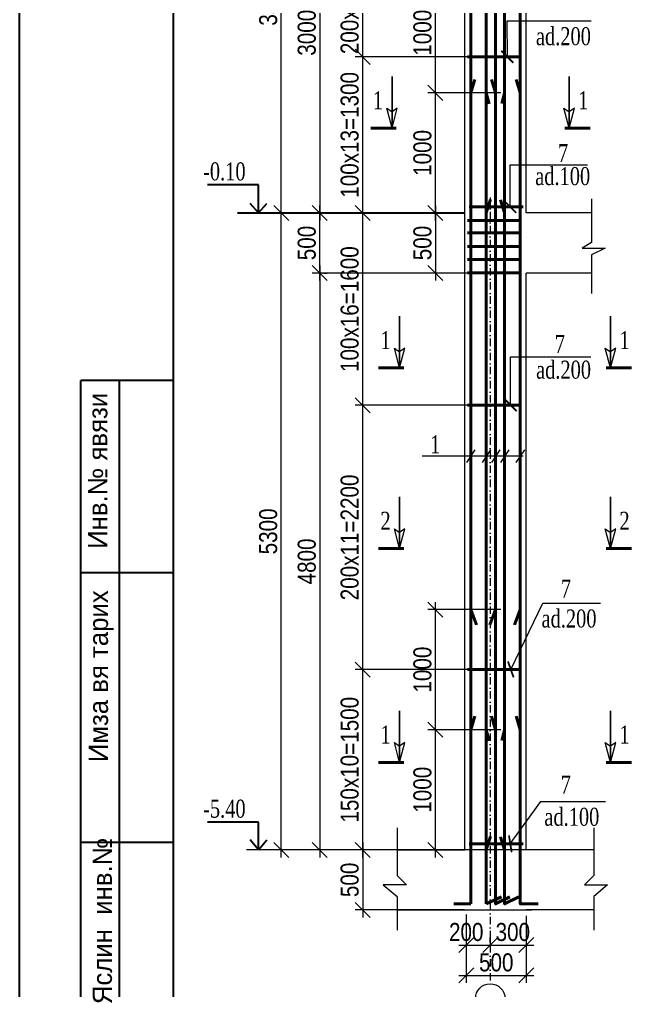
# Model space of a CAD drawing. Header units: millimetres. Extents: x -149347 to 251215, y -2929184 to -2541447.
# Drawn here: x -37445 to -27251, y -2671868 to -2655704 of the extents above; entities that cross this region are included whole.
import ezdxf

# ---------------------------------------------------------------- set-up
doc = ezdxf.new("R2010")
doc.units = ezdxf.units.MM
doc.linetypes.add('CENTER', pattern=[1524, 952.5, -190.5, 190.5, -190.5])
doc.linetypes.add('Dot & Dashed', pattern=[469.194434, 246.944437, -123.472219, 0, -98.777778])
for name, color, linetype, lineweight in [('Ishare xetleri', 95, 'Continuous', 5), ('olchu', 253, 'Continuous', 9), ('Oxlar- - -', 84, 'CENTER', 5), ('РАЗМЕРЫ', 80, 'Continuous', 9)]:
    doc.layers.add(name, color=color, linetype=linetype, lineweight=lineweight)
doc.styles.add('400', font='times.ttf', dxfattribs={"width": 0.75, "height": 300})
doc.styles.add('CP_ATTR', font='A3TI(LA).TTF')
doc.styles.add('style1', font='A3TI(LA).TTF', dxfattribs={"height": 400})
doc.styles.add('style6', font='ARIALN.TTF', dxfattribs={"height": 300})
doc.dimstyles.new('DIM_100', dxfattribs={"dimscale": 100, "dimtxt": 250, "dimasz": 2.5, "dimexe": 1.25, "dimexo": 0.625, "dimtad": 1, "dimdec": 0, "dimtxsty": 'style1', "dimblk": 'OBLIQUE', "dimcen": 2.5, "dimdle": 1.25, "dimclrd": 251, "dimclre": 251, "dimaunit": 1, "dimadec": 3, "dimazin": 0, "dimtfac": 1, "dimtdec": 0, "dimtmove": 1, "dimatfit": 3, "dimfxl": 1.25, "dimlwd": 5, "dimlwe": 5, "dimarcsym": 0})

# ---------------------------------------------------------------- blocks, each defined once
blk = doc.blocks.new('_Oblique')
at = {"color": 0, "linetype": 'ByBlock', "lineweight": -2}
blk.add_line((-0.5, -0.5), (0.5, 0.5), dxfattribs=at)
blk = doc.blocks.new('*D1227')
at = {"color": 251, "lineweight": 5, "ltscale": 80, "transparency": 16777216}
for p, q in [((-30005, -2670600), (-30005, -2671741)), ((-29005, -2670627), (-29005, -2671741))]:
    blk.add_line(p, q, dxfattribs=at)
at = {"color": 251, "linetype": 'ByBlock', "lineweight": 5, "ltscale": 80, "transparency": 16777216}
blk.add_line((-30130, -2671616), (-28880, -2671616), dxfattribs=at)
at = {"layer": 'Defpoints', "color": 0, "lineweight": 15, "ltscale": 80, "transparency": 16777216}
for p in [(-30005, -2670538), (-29005, -2670564), (-29005, -2671616)]:
    blk.add_point(p, dxfattribs=at)
at = {"color": 251, "lineweight": 5, "ltscale": 80, "transparency": 16777216, "xscale": 250, "yscale": 250, "zscale": 250, "rotation": 180}
blk.add_blockref('_Oblique', (-30005, -2671616), dxfattribs=at)
at = {"color": 251, "lineweight": 5, "ltscale": 80, "transparency": 16777216, "xscale": 250, "yscale": 250, "zscale": 250}
blk.add_blockref('_Oblique', (-29005, -2671616), dxfattribs=at)
at = {"color": 0, "lineweight": 15, "ltscale": 80, "transparency": 16777216, "insert": (-29505, -2671401), "char_height": 300, "attachment_point": 5, "style": 'style6'}
blk.add_mtext('500', dxfattribs=at)
blk = doc.blocks.new('*D1229')
at = {"color": 251, "linetype": 'ByBlock', "lineweight": 5, "ltscale": 80, "transparency": 16777216}
blk.add_line((-32443, -2652802), (-32443, -2659051), dxfattribs=at)
at = {"color": 251, "lineweight": 5, "ltscale": 80, "transparency": 16777216}
for p, q in [((-32384, -2652927), (-32318, -2652927)), ((-32484, -2658926), (-32568, -2658926))]:
    blk.add_line(p, q, dxfattribs=at)
at = {"layer": 'Defpoints', "color": 0, "lineweight": 15, "ltscale": 80, "transparency": 16777216}
for p in [(-32447, -2652927), (-32443, -2658926), (-32421, -2658926)]:
    blk.add_point(p, dxfattribs=at)
at = {"color": 251, "lineweight": 5, "ltscale": 80, "transparency": 16777216, "xscale": 250, "yscale": 250, "zscale": 250}
for p, rotation in [((-32443, -2652927), 90), ((-32443, -2658926), 270)]:
    blk.add_blockref('_Oblique', p, dxfattribs=dict(at, rotation=rotation))
at = {"color": 0, "lineweight": 15, "ltscale": 80, "transparency": 16777216, "insert": (-32659, -2655926), "char_height": 300, "attachment_point": 5, "rotation": 90, "style": 'style6'}
blk.add_mtext('3000', dxfattribs=at)
blk = doc.blocks.new('*D1230')
at = {"color": 251, "linetype": 'ByBlock', "lineweight": 5, "ltscale": 80, "transparency": 16777216}
blk.add_line((-33086, -2659051), (-33086, -2651802), dxfattribs=at)
at = {"color": 251, "lineweight": 5, "ltscale": 80, "transparency": 16777216}
for p, q in [((-33029, -2651927), (-33211, -2651927)), ((-32981, -2658926), (-33211, -2658926))]:
    blk.add_line(p, q, dxfattribs=at)
at = {"layer": 'Defpoints', "color": 0, "lineweight": 15, "ltscale": 80, "transparency": 16777216}
for p in [(-33086, -2651927), (-32967, -2651927), (-32918, -2658926)]:
    blk.add_point(p, dxfattribs=at)
at = {"color": 251, "lineweight": 5, "ltscale": 80, "transparency": 16777216, "xscale": 250, "yscale": 250, "zscale": 250}
for p, rotation in [((-33086, -2651927), 90), ((-33086, -2658926), 270)]:
    blk.add_blockref('_Oblique', p, dxfattribs=dict(at, rotation=rotation))
at = {"color": 0, "lineweight": 15, "ltscale": 80, "transparency": 16777216, "insert": (-33301, -2655426), "char_height": 300, "attachment_point": 5, "rotation": 90, "style": 'style6'}
blk.add_mtext('3500', dxfattribs=at)
blk = doc.blocks.new('*D1231')
at = {"color": 251, "lineweight": 5, "ltscale": 80, "transparency": 16777216}
for p, q in [((-30005, -2670906), (-30005, -2671236)), ((-29605, -2671048), (-29605, -2670986))]:
    blk.add_line(p, q, dxfattribs=at)
at = {"color": 251, "linetype": 'ByBlock', "lineweight": 5, "ltscale": 80, "transparency": 16777216}
blk.add_line((-30130, -2671111), (-29480, -2671111), dxfattribs=at)
at = {"layer": 'Defpoints', "color": 0, "lineweight": 15, "ltscale": 80, "transparency": 16777216}
for p in [(-30005, -2670844), (-29605, -2671111), (-29605, -2671111)]:
    blk.add_point(p, dxfattribs=at)
at = {"color": 251, "lineweight": 5, "ltscale": 80, "transparency": 16777216, "xscale": 250, "yscale": 250, "zscale": 250, "rotation": 180}
blk.add_blockref('_Oblique', (-30005, -2671111), dxfattribs=at)
at = {"color": 251, "lineweight": 5, "ltscale": 80, "transparency": 16777216, "xscale": 250, "yscale": 250, "zscale": 250}
blk.add_blockref('_Oblique', (-29605, -2671111), dxfattribs=at)
at = {"color": 0, "lineweight": 15, "ltscale": 80, "transparency": 16777216, "insert": (-30005, -2670895), "char_height": 300, "attachment_point": 5, "style": 'style6'}
blk.add_mtext('200', dxfattribs=at)
blk = doc.blocks.new('*D1232')
at = {"color": 251, "lineweight": 5, "ltscale": 80, "transparency": 16777216}
for p, q in [((-29605, -2670969), (-29605, -2671236)), ((-29005, -2670969), (-29005, -2671236))]:
    blk.add_line(p, q, dxfattribs=at)
at = {"color": 251, "linetype": 'ByBlock', "lineweight": 5, "ltscale": 80, "transparency": 16777216}
blk.add_line((-29730, -2671111), (-28880, -2671111), dxfattribs=at)
at = {"layer": 'Defpoints', "color": 0, "lineweight": 15, "ltscale": 80, "transparency": 16777216}
for p in [(-29605, -2670906), (-29005, -2670906), (-29005, -2671111)]:
    blk.add_point(p, dxfattribs=at)
at = {"color": 251, "lineweight": 5, "ltscale": 80, "transparency": 16777216, "xscale": 250, "yscale": 250, "zscale": 250, "rotation": 180}
blk.add_blockref('_Oblique', (-29605, -2671111), dxfattribs=at)
at = {"color": 251, "lineweight": 5, "ltscale": 80, "transparency": 16777216, "xscale": 250, "yscale": 250, "zscale": 250}
blk.add_blockref('_Oblique', (-29005, -2671111), dxfattribs=at)
at = {"color": 0, "lineweight": 15, "ltscale": 80, "transparency": 16777216, "insert": (-29229, -2670895), "char_height": 300, "attachment_point": 5, "style": 'style6'}
blk.add_mtext('300', dxfattribs=at)
blk = doc.blocks.new('*D1250')
at = {"color": 251, "linetype": 'ByBlock', "lineweight": 5, "ltscale": 80, "transparency": 16777216}
blk.add_line((-31729, -2656452), (-31729, -2654602), dxfattribs=at)
at = {"color": 251, "lineweight": 5, "ltscale": 80, "transparency": 16777216}
for p, q in [((-29558, -2654727), (-31854, -2654727)), ((-29912, -2656327), (-31854, -2656327))]:
    blk.add_line(p, q, dxfattribs=at)
at = {"layer": 'Defpoints', "color": 0, "lineweight": 15, "ltscale": 80, "transparency": 16777216}
for p in [(-31729, -2654727), (-29495, -2654727), (-29850, -2656327)]:
    blk.add_point(p, dxfattribs=at)
at = {"color": 251, "lineweight": 5, "ltscale": 80, "transparency": 16777216, "xscale": 250, "yscale": 250, "zscale": 250}
for p, rotation in [((-31729, -2654727), 90), ((-31729, -2656327), 270)]:
    blk.add_blockref('_Oblique', p, dxfattribs=dict(at, rotation=rotation))
at = {"color": 0, "lineweight": 15, "ltscale": 80, "transparency": 16777216, "insert": (-31945, -2655427), "char_height": 300, "attachment_point": 5, "rotation": 90, "style": 'style6'}
blk.add_mtext('{\\fArial Narrow|b0|i0|c238|p34;200x4=}800', dxfattribs=at)
blk = doc.blocks.new('mekteb')
at = {"color": 0, "lineweight": 25}
blk.add_line((99643, -1849866), (99643, -1821466), dxfattribs=at)
at = {"color": 0, "lineweight": 25, "ltscale": 15}
blk.add_line((101643, -1849366), (101643, -1821966), dxfattribs=at)
at = {"lineweight": 25, "ltscale": 0.25}
for p, q in [((100443, -1849366), (100443, -1840866)), ((100943, -1849367), (100943, -1840866))]:
    blk.add_line(p, q, dxfattribs=at)
at = {"lineweight": 25}
for p, q in [((101643, -1840866), (100443, -1840866)), ((101645, -1843366), (100445, -1843366)), ((101645, -1846866), (100445, -1846866))]:
    blk.add_line(p, q, dxfattribs=at)
at = {"lineweight": 25, "char_height": 250.01, "width": 5960.07, "attachment_point": 1, "rotation": 90, "style": 'CP_ATTR'}
for s, insert in [('\\pt3143;Инв.№ явязи', (100535, -1843053)), ('\\pt3143;Имза вя тарих', (100544, -1845823)), ('\\pt3143;Яслин  инв.№', (100595, -1848965))]:
    blk.add_mtext(s, dxfattribs=dict(at, insert=insert))
blk = doc.blocks.new('*D1324')
at = {"color": 251, "linetype": 'ByBlock', "lineweight": 5, "ltscale": 80, "transparency": 16777216}
blk.add_line((-33086, -2669651), (-33086, -2658801), dxfattribs=at)
at = {"color": 251, "lineweight": 5, "ltscale": 80, "transparency": 16777216}
for p, q in [((-32517, -2658926), (-33211, -2658926)), ((-28457, -2669526), (-33211, -2669526))]:
    blk.add_line(p, q, dxfattribs=at)
at = {"layer": 'Defpoints', "color": 0, "lineweight": 15, "ltscale": 80, "transparency": 16777216}
for p in [(-33086, -2658926), (-32454, -2658926), (-28395, -2669526)]:
    blk.add_point(p, dxfattribs=at)
at = {"color": 251, "lineweight": 5, "ltscale": 80, "transparency": 16777216, "xscale": 250, "yscale": 250, "zscale": 250}
for p, rotation in [((-33086, -2658926), 90), ((-33086, -2669526), 270)]:
    blk.add_blockref('_Oblique', p, dxfattribs=dict(at, rotation=rotation))
at = {"color": 0, "lineweight": 15, "ltscale": 80, "transparency": 16777216, "insert": (-33301, -2664226), "char_height": 300, "attachment_point": 5, "rotation": 90, "style": 'style6'}
blk.add_mtext('5300', dxfattribs=at)
blk = doc.blocks.new('*D1325')
at = {"color": 251, "linetype": 'ByBlock', "lineweight": 5, "ltscale": 80, "transparency": 16777216}
blk.add_line((-31729, -2669651), (-31729, -2666401), dxfattribs=at)
at = {"color": 251, "lineweight": 5, "ltscale": 80, "transparency": 16777216}
for p, q in [((-29828, -2666526), (-31854, -2666526)), ((-31080, -2669526), (-31854, -2669526))]:
    blk.add_line(p, q, dxfattribs=at)
at = {"layer": 'Defpoints', "color": 0, "lineweight": 15, "ltscale": 80, "transparency": 16777216}
for p in [(-31729, -2666526), (-29765, -2666526), (-31017, -2669526)]:
    blk.add_point(p, dxfattribs=at)
at = {"color": 251, "lineweight": 5, "ltscale": 80, "transparency": 16777216, "xscale": 250, "yscale": 250, "zscale": 250}
for p, rotation in [((-31729, -2666526), 90), ((-31729, -2669526), 270)]:
    blk.add_blockref('_Oblique', p, dxfattribs=dict(at, rotation=rotation))
at = {"color": 0, "lineweight": 15, "ltscale": 80, "transparency": 16777216, "insert": (-31945, -2668026), "char_height": 300, "attachment_point": 5, "rotation": 90, "style": 'style6'}
blk.add_mtext('{\\fArial Narrow|b0|i0|c238|p34;150x10=}1500', dxfattribs=at)
blk = doc.blocks.new('*D1326')
at = {"color": 251, "linetype": 'ByBlock', "lineweight": 5, "ltscale": 80, "transparency": 16777216}
blk.add_line((-31729, -2666651), (-31729, -2662001), dxfattribs=at)
at = {"color": 251, "lineweight": 5, "ltscale": 80, "transparency": 16777216}
for p, q in [((-29807, -2662126), (-31854, -2662126)), ((-29828, -2666526), (-31854, -2666526))]:
    blk.add_line(p, q, dxfattribs=at)
at = {"layer": 'Defpoints', "color": 0, "lineweight": 15, "ltscale": 80, "transparency": 16777216}
for p in [(-31729, -2662126), (-29745, -2662126), (-29765, -2666526)]:
    blk.add_point(p, dxfattribs=at)
at = {"color": 251, "lineweight": 5, "ltscale": 80, "transparency": 16777216, "xscale": 250, "yscale": 250, "zscale": 250}
for p, rotation in [((-31729, -2662126), 90), ((-31729, -2666526), 270)]:
    blk.add_blockref('_Oblique', p, dxfattribs=dict(at, rotation=rotation))
at = {"color": 0, "lineweight": 15, "ltscale": 80, "transparency": 16777216, "insert": (-31945, -2664326), "char_height": 300, "attachment_point": 5, "rotation": 90, "style": 'style6'}
blk.add_mtext('{\\fArial Narrow|b0|i0|c238|p34;200x11=}2200', dxfattribs=at)
blk = doc.blocks.new('*D1327')
at = {"color": 251, "linetype": 'ByBlock', "lineweight": 5, "ltscale": 80, "transparency": 16777216}
blk.add_line((-31729, -2662251), (-31729, -2658801), dxfattribs=at)
at = {"color": 251, "lineweight": 5, "ltscale": 80, "transparency": 16777216}
for p, q in [((-30332, -2658926), (-31854, -2658926)), ((-29807, -2662126), (-31854, -2662126))]:
    blk.add_line(p, q, dxfattribs=at)
at = {"layer": 'Defpoints', "color": 0, "lineweight": 15, "ltscale": 80, "transparency": 16777216}
for p in [(-31729, -2658926), (-30269, -2658926), (-29745, -2662126)]:
    blk.add_point(p, dxfattribs=at)
at = {"color": 251, "lineweight": 5, "ltscale": 80, "transparency": 16777216, "xscale": 250, "yscale": 250, "zscale": 250}
for p, rotation in [((-31729, -2658926), 90), ((-31729, -2662126), 270)]:
    blk.add_blockref('_Oblique', p, dxfattribs=dict(at, rotation=rotation))
at = {"color": 0, "lineweight": 15, "ltscale": 80, "transparency": 16777216, "insert": (-31945, -2660526), "char_height": 300, "attachment_point": 5, "rotation": 90, "style": 'style6'}
blk.add_mtext('{\\fArial Narrow|b0|i0|c238|p34;100x16=}1600', dxfattribs=at)
blk = doc.blocks.new('*D1328')
at = {"color": 251, "linetype": 'ByBlock', "lineweight": 5, "ltscale": 80, "transparency": 16777216}
blk.add_line((-30517, -2658801), (-30517, -2660051), dxfattribs=at)
at = {"color": 251, "lineweight": 5, "ltscale": 80, "transparency": 16777216}
for p, q in [((-30219, -2658926), (-30642, -2658926)), ((-29152, -2659926), (-30642, -2659926))]:
    blk.add_line(p, q, dxfattribs=at)
at = {"layer": 'Defpoints', "color": 0, "lineweight": 15, "ltscale": 80, "transparency": 16777216}
for p in [(-30156, -2658926), (-30517, -2659926), (-29090, -2659926)]:
    blk.add_point(p, dxfattribs=at)
at = {"color": 251, "lineweight": 5, "ltscale": 80, "transparency": 16777216, "xscale": 250, "yscale": 250, "zscale": 250}
for p, rotation in [((-30517, -2658926), 90), ((-30517, -2659926), 270)]:
    blk.add_blockref('_Oblique', p, dxfattribs=dict(at, rotation=rotation))
at = {"color": 0, "lineweight": 15, "ltscale": 80, "transparency": 16777216, "insert": (-30733, -2659426), "char_height": 300, "attachment_point": 5, "rotation": 90, "style": 'style6'}
blk.add_mtext('500', dxfattribs=at)
blk = doc.blocks.new('*D1329')
at = {"color": 251, "linetype": 'ByBlock', "lineweight": 5, "ltscale": 80, "transparency": 16777216}
blk.add_line((-31729, -2669401), (-31729, -2670651), dxfattribs=at)
at = {"color": 251, "lineweight": 5, "ltscale": 80, "transparency": 16777216}
for p, q in [((-31442, -2669526), (-31854, -2669526)), ((-30035, -2670526), (-31854, -2670526))]:
    blk.add_line(p, q, dxfattribs=at)
at = {"layer": 'Defpoints', "color": 0, "lineweight": 15, "ltscale": 80, "transparency": 16777216}
for p in [(-31380, -2669526), (-31729, -2670526), (-29973, -2670526)]:
    blk.add_point(p, dxfattribs=at)
at = {"color": 251, "lineweight": 5, "ltscale": 80, "transparency": 16777216, "xscale": 250, "yscale": 250, "zscale": 250}
for p, rotation in [((-31729, -2669526), 90), ((-31729, -2670526), 270)]:
    blk.add_blockref('_Oblique', p, dxfattribs=dict(at, rotation=rotation))
at = {"color": 0, "lineweight": 15, "ltscale": 80, "transparency": 16777216, "insert": (-31945, -2670026), "char_height": 300, "attachment_point": 5, "rotation": 90, "style": 'style6'}
blk.add_mtext('500', dxfattribs=at)
blk = doc.blocks.new('*D1332')
at = {"color": 251, "linetype": 'ByBlock', "lineweight": 5, "ltscale": 80, "transparency": 16777216}
blk.add_line((-31729, -2659051), (-31729, -2656202), dxfattribs=at)
at = {"color": 251, "lineweight": 5, "ltscale": 80, "transparency": 16777216}
for p, q in [((-29912, -2656327), (-31854, -2656327)), ((-30797, -2658926), (-31854, -2658926))]:
    blk.add_line(p, q, dxfattribs=at)
at = {"layer": 'Defpoints', "color": 0, "lineweight": 15, "ltscale": 80, "transparency": 16777216}
for p in [(-31729, -2656327), (-29850, -2656327), (-30734, -2658926)]:
    blk.add_point(p, dxfattribs=at)
at = {"color": 251, "lineweight": 5, "ltscale": 80, "transparency": 16777216, "xscale": 250, "yscale": 250, "zscale": 250}
for p, rotation in [((-31729, -2656327), 90), ((-31729, -2658926), 270)]:
    blk.add_blockref('_Oblique', p, dxfattribs=dict(at, rotation=rotation))
at = {"color": 0, "lineweight": 15, "ltscale": 80, "transparency": 16777216, "insert": (-31945, -2657626), "char_height": 300, "attachment_point": 5, "rotation": 90, "style": 'style6'}
blk.add_mtext('{\\fArial Narrow|b0|i0|c238|p34;100x13=}1300', dxfattribs=at)
blk = doc.blocks.new('*D1333')
at = {"color": 251, "linetype": 'ByBlock', "lineweight": 5, "ltscale": 80, "transparency": 16777216}
blk.add_line((-32443, -2660051), (-32443, -2658801), dxfattribs=at)
at = {"color": 251, "lineweight": 5, "ltscale": 80, "transparency": 16777216}
for p, q in [((-31899, -2658926), (-32568, -2658926)), ((-30093, -2659926), (-32568, -2659926))]:
    blk.add_line(p, q, dxfattribs=at)
at = {"layer": 'Defpoints', "color": 0, "lineweight": 15, "ltscale": 80, "transparency": 16777216}
for p in [(-32443, -2658926), (-31837, -2658926), (-30031, -2659926)]:
    blk.add_point(p, dxfattribs=at)
at = {"color": 251, "lineweight": 5, "ltscale": 80, "transparency": 16777216, "xscale": 250, "yscale": 250, "zscale": 250}
for p, rotation in [((-32443, -2658926), 90), ((-32443, -2659926), 270)]:
    blk.add_blockref('_Oblique', p, dxfattribs=dict(at, rotation=rotation))
at = {"color": 0, "lineweight": 15, "ltscale": 80, "transparency": 16777216, "insert": (-32659, -2659426), "char_height": 300, "attachment_point": 5, "rotation": 90, "style": 'style6'}
blk.add_mtext('500', dxfattribs=at)
blk = doc.blocks.new('*D1334')
at = {"color": 251, "linetype": 'ByBlock', "lineweight": 5, "ltscale": 80, "transparency": 16777216}
blk.add_line((-32443, -2659801), (-32443, -2669651), dxfattribs=at)
at = {"color": 251, "lineweight": 5, "ltscale": 80, "transparency": 16777216}
for p, q in [((-32384, -2659926), (-32318, -2659926)), ((-30687, -2669526), (-32568, -2669526))]:
    blk.add_line(p, q, dxfattribs=at)
at = {"layer": 'Defpoints', "color": 0, "lineweight": 15, "ltscale": 80, "transparency": 16777216}
for p in [(-32447, -2659926), (-32443, -2669526), (-30625, -2669526)]:
    blk.add_point(p, dxfattribs=at)
at = {"color": 251, "lineweight": 5, "ltscale": 80, "transparency": 16777216, "xscale": 250, "yscale": 250, "zscale": 250}
for p, rotation in [((-32443, -2659926), 90), ((-32443, -2669526), 270)]:
    blk.add_blockref('_Oblique', p, dxfattribs=dict(at, rotation=rotation))
at = {"color": 0, "lineweight": 15, "ltscale": 80, "transparency": 16777216, "insert": (-32659, -2664726), "char_height": 300, "attachment_point": 5, "rotation": 90, "style": 'style6'}
blk.add_mtext('4800', dxfattribs=at)
blk = doc.blocks.new('*D1279')
at = {"color": 251, "linetype": 'ByBlock', "lineweight": 5, "ltscale": 80, "transparency": 16777216}
blk.add_line((-30517, -2669651), (-30517, -2667401), dxfattribs=at)
at = {"color": 251, "lineweight": 5, "ltscale": 80, "transparency": 16777216}
for p, q in [((-29428, -2667526), (-30642, -2667526)), ((-30219, -2669526), (-30642, -2669526))]:
    blk.add_line(p, q, dxfattribs=at)
at = {"layer": 'Defpoints', "color": 0, "lineweight": 15, "ltscale": 80, "transparency": 16777216}
for p in [(-30517, -2667526), (-29365, -2667526), (-30156, -2669526)]:
    blk.add_point(p, dxfattribs=at)
at = {"color": 251, "lineweight": 5, "ltscale": 80, "transparency": 16777216, "xscale": 250, "yscale": 250, "zscale": 250}
for p, rotation in [((-30517, -2667526), 90), ((-30517, -2669526), 270)]:
    blk.add_blockref('_Oblique', p, dxfattribs=dict(at, rotation=rotation))
at = {"color": 0, "lineweight": 15, "ltscale": 80, "transparency": 16777216, "insert": (-30733, -2668526), "char_height": 300, "attachment_point": 5, "rotation": 90, "style": 'style6'}
blk.add_mtext('1000', dxfattribs=at)
blk = doc.blocks.new('*D1280')
at = {"color": 251, "linetype": 'ByBlock', "lineweight": 5, "ltscale": 80, "transparency": 16777216}
blk.add_line((-30517, -2667651), (-30517, -2665401), dxfattribs=at)
at = {"color": 251, "lineweight": 5, "ltscale": 80, "transparency": 16777216}
for p, q in [((-29428, -2665526), (-30642, -2665526)), ((-29428, -2667526), (-30642, -2667526))]:
    blk.add_line(p, q, dxfattribs=at)
at = {"layer": 'Defpoints', "color": 0, "lineweight": 15, "ltscale": 80, "transparency": 16777216}
for p in [(-30517, -2665526), (-29365, -2665526), (-29365, -2667526)]:
    blk.add_point(p, dxfattribs=at)
at = {"color": 251, "lineweight": 5, "ltscale": 80, "transparency": 16777216, "xscale": 250, "yscale": 250, "zscale": 250}
for p, rotation in [((-30517, -2665526), 90), ((-30517, -2667526), 270)]:
    blk.add_blockref('_Oblique', p, dxfattribs=dict(at, rotation=rotation))
at = {"color": 0, "lineweight": 15, "ltscale": 80, "transparency": 16777216, "insert": (-30733, -2666526), "char_height": 300, "attachment_point": 5, "rotation": 90, "style": 'style6'}
blk.add_mtext('1000', dxfattribs=at)
blk = doc.blocks.new('*D1281')
at = {"color": 251, "linetype": 'ByBlock', "lineweight": 5, "ltscale": 80, "transparency": 16777216}
blk.add_line((-30517, -2659051), (-30517, -2656801), dxfattribs=at)
at = {"color": 251, "lineweight": 5, "ltscale": 80, "transparency": 16777216}
for p, q in [((-29428, -2656926), (-30642, -2656926)), ((-30219, -2658926), (-30642, -2658926))]:
    blk.add_line(p, q, dxfattribs=at)
at = {"layer": 'Defpoints', "color": 0, "lineweight": 15, "ltscale": 80, "transparency": 16777216}
for p in [(-30517, -2656926), (-29365, -2656926), (-30156, -2658926)]:
    blk.add_point(p, dxfattribs=at)
at = {"color": 251, "lineweight": 5, "ltscale": 80, "transparency": 16777216, "xscale": 250, "yscale": 250, "zscale": 250}
for p, rotation in [((-30517, -2656926), 90), ((-30517, -2658926), 270)]:
    blk.add_blockref('_Oblique', p, dxfattribs=dict(at, rotation=rotation))
at = {"color": 0, "lineweight": 15, "ltscale": 80, "transparency": 16777216, "insert": (-30733, -2657926), "char_height": 300, "attachment_point": 5, "rotation": 90, "style": 'style6'}
blk.add_mtext('1000', dxfattribs=at)
blk = doc.blocks.new('*D1282')
at = {"color": 251, "linetype": 'ByBlock', "lineweight": 5, "ltscale": 80, "transparency": 16777216}
blk.add_line((-30517, -2657051), (-30517, -2654801), dxfattribs=at)
at = {"color": 251, "lineweight": 5, "ltscale": 80, "transparency": 16777216}
for p, q in [((-29428, -2654926), (-30642, -2654926)), ((-29428, -2656926), (-30642, -2656926))]:
    blk.add_line(p, q, dxfattribs=at)
at = {"layer": 'Defpoints', "color": 0, "lineweight": 15, "ltscale": 80, "transparency": 16777216}
for p in [(-30517, -2654926), (-29365, -2654926), (-29365, -2656926)]:
    blk.add_point(p, dxfattribs=at)
at = {"color": 251, "lineweight": 5, "ltscale": 80, "transparency": 16777216, "xscale": 250, "yscale": 250, "zscale": 250}
for p, rotation in [((-30517, -2654926), 90), ((-30517, -2656926), 270)]:
    blk.add_blockref('_Oblique', p, dxfattribs=dict(at, rotation=rotation))
at = {"color": 0, "lineweight": 15, "ltscale": 80, "transparency": 16777216, "insert": (-30733, -2655926), "char_height": 300, "attachment_point": 5, "rotation": 90, "style": 'style6'}
blk.add_mtext('1000', dxfattribs=at)

msp = doc.modelspace()

# ---------------------------------------------------------------- linework, layer by layer
at = {"color": 3, "lineweight": 40, "ltscale": 80}
for p, q in [((-29670.55409, -2656925.97748), (-29670.55409, -2643326.51585)), ((-29601.33433, -2658703.09267), (-29670.55409, -2658925.97748)), ((-29431.38121, -2658708.67397), (-29365.14686, -2658925.97748))]:
    msp.add_line(p, q, dxfattribs=at)
at = {"color": 7, "lineweight": 9, "ltscale": 80}
for p, q in [((-30030.55856, -2669525.97748), (-30030.55856, -2651926.51585)), ((-27919.26443, -2658925.97748), (-29005.14686, -2658925.97748)), ((-27919.26443, -2658925.97748), (-29005.14686, -2658925.97748)), ((-29605.14686, -2659325.97748), (-29605.60312, -2659325.97748)), ((-29005.14686, -2659325.97748), (-29007.15839, -2659325.97748)), ((-27919.26443, -2659925.97748), (-29006.13857, -2659925.97748)), ((-31157.17799, -2669525.97748), (-30030.55856, -2669525.97748)), ((-31157.17799, -2669525.97748), (-30030.55856, -2669525.97748)), ((-27878.52744, -2669525.90824), (-29005.14686, -2669525.90824)), ((-27878.52744, -2669525.90824), (-29005.14686, -2669525.90824)), ((-31157.17799, -2670525.97748), (-28911.11518, -2670525.90824)), ((-27878.52744, -2670525.90824), (-29005.14686, -2670525.90824))]:
    msp.add_line(p, q, dxfattribs=at)
at = {"color": 1, "lineweight": 40, "ltscale": 80}
for p, q in [((-29930.55409, -2657125.67005), (-29930.55409, -2654925.97748)), ((-29670.55409, -2670425.93688), (-29670.55409, -2656925.97748)), ((-29622.08902, -2657109.8056), (-29670.55409, -2656925.97748)), ((-29410.24658, -2657103.52271), (-29365.14686, -2656925.97748)), ((-29930.55409, -2670425.94398), (-29930.55409, -2657125.67005)), ((-29670.55409, -2670425.93688), (-29418.99419, -2670305.96179)), ((-30213.42098, -2670425.94931), (-29930.55409, -2670425.94398))]:
    msp.add_line(p, q, dxfattribs=at)
at = {"color": 7, "lineweight": 40, "ltscale": 80}
for p, q in [((-29981.80422, -2656326.51585), (-29081.80422, -2656326.51585)), ((-29861.33433, -2656703.09267), (-29930.55409, -2656925.97748)), ((-29584.36662, -2656703.09267), (-29515.14686, -2656925.97748)), ((-29174.36662, -2656703.09267), (-29105.14686, -2656925.97748)), ((-29956.39251, -2658825.97748), (-29056.39251, -2658825.97748)), ((-29981.80422, -2659049.80448), (-29081.80422, -2659049.80448)), ((-29981.80422, -2659255.12359), (-29081.80422, -2659255.12359)), ((-29981.80422, -2659485.08219), (-29081.80422, -2659485.08219)), ((-29981.80422, -2659701.35171), (-29081.80422, -2659701.35171)), ((-29981.80422, -2659923.09715), (-29081.80422, -2659923.09715)), ((-29981.80422, -2662123.09715), (-29081.80422, -2662123.09715)), ((-29832.08902, -2665779.57603), (-29930.55409, -2665525.97748)), ((-29613.61192, -2665779.57603), (-29515.14686, -2665525.97748)), ((-29203.61192, -2665779.57603), (-29105.14686, -2665525.97748)), ((-29981.80422, -2666523.09715), (-29081.80422, -2666523.09715)), ((-29861.33433, -2667303.09267), (-29930.55409, -2667525.97748)), ((-29584.36662, -2667303.09267), (-29515.14686, -2667525.97748)), ((-29174.36662, -2667303.09267), (-29105.14686, -2667525.97748)), ((-29622.08902, -2667709.8056), (-29670.55409, -2667525.97748)), ((-29410.24658, -2667703.52271), (-29365.14686, -2667525.97748)), ((-29601.33433, -2669303.09267), (-29670.55409, -2669525.97748)), ((-29431.38121, -2669308.67397), (-29365.14686, -2669525.97748)), ((-29956.39251, -2669425.97748), (-29056.39251, -2669425.97748))]:
    msp.add_line(p, q, dxfattribs=at)
at = {"color": 7}
for p, q in [((-33463.35471, -2658456.89402), (-34311.59529, -2658456.89402)), ((-33463.35471, -2669064.43496), (-34311.59529, -2669064.43496))]:
    msp.add_line(p, q, dxfattribs=at)
at = {"color": 0}
for p, q in [((-33463.35471, -2658925.97748), (-33463.35471, -2658456.89402)), ((-33813.19104, -2658925.97748), (-30030.55856, -2658925.97748)), ((-33463.35471, -2669525.97748), (-33463.35471, -2669064.43496)), ((-33463.35471, -2669525.97748), (-33463.35471, -2669113.28754))]:
    msp.add_line(p, q, dxfattribs=at)
at = {"color": 7, "lineweight": 15, "ltscale": 80}
msp.add_line((-32029.0472, -2669525.97748), (-33663.08552, -2669525.97748), dxfattribs=at)
msp.add_line((-32029.0472, -2669525.97748), (-33663.08552, -2669525.97748), dxfattribs=at)
msp.add_line((-32029.0472, -2669525.97748), (-33663.08552, -2669525.97748), dxfattribs=at)
at = {"color": 3, "lineweight": 40, "ltscale": 80}
msp.add_lwpolyline([(-29365.14686, -2656925.97748), (-29365.14686, -2643326.51585)], dxfattribs=at)
at = {"color": 7, "lineweight": 9, "ltscale": 80}
for points in [[(-29005.14686, -2658925.97748), (-29005.14686, -2652926.51585)], [(-27919.26443, -2658691.61718), (-27919.26443, -2659419.32261), (-28074.6763, -2659510.7444), (-27691.02949, -2659510.7444), (-27919.26443, -2659621.81745), (-27919.26443, -2660264.25264)], [(-29005.14686, -2669525.90824), (-29005.14686, -2659925.97748)], [(-31157.17799, -2669160.39694), (-31157.17799, -2669953.66248), (-31001.76612, -2670110.7444), (-31385.41293, -2670110.7444), (-31157.17799, -2670302.40182), (-31157.17799, -2670864.25264)], [(-27878.52744, -2669160.3277), (-27878.52744, -2669953.59324), (-28033.93931, -2670110.67515), (-27650.29249, -2670110.67515), (-27878.52744, -2670302.33258), (-27878.52744, -2670864.1834)]]:
    msp.add_lwpolyline(points, dxfattribs=at)
at = {"color": 1, "lineweight": 40, "ltscale": 80}
for points in [[(-29276.70273, -2670305.96179), (-29515.14686, -2670425.92854), (-29515.14686, -2654925.54905)], [(-28805.45039, -2670425.91325), (-29105.14686, -2670425.92144), (-29105.14686, -2654925.97748)], [(-29126.70273, -2670305.96179), (-29365.14686, -2670425.92854), (-29365.14686, -2656925.97748)]]:
    msp.add_lwpolyline(points, dxfattribs=at)
at = {"color": 7, "ltscale": 15}
for points in [[(-33463.35471, -2658925.97748), (-33601.95662, -2658766.09744)], [(-33463.35471, -2658925.97748), (-33601.95662, -2658766.09744)], [(-33463.35471, -2658925.97748), (-33324.75279, -2658766.09744)], [(-33463.35471, -2658925.97748), (-33324.75279, -2658766.09744)], [(-33463.35471, -2669525.97748), (-33601.95662, -2669360.69016)], [(-33463.35471, -2669525.97748), (-33601.95662, -2669360.69016)], [(-33463.35471, -2669525.97748), (-33324.75279, -2669360.69016)], [(-33463.35471, -2669525.97748), (-33324.75279, -2669360.69016)]]:
    msp.add_lwpolyline(points, dxfattribs=at)
at = {"color": 1, "lineweight": 15, "ltscale": 15}
for points in [[(-29859.0938, -2662866.01111), (-30002.01437, -2663078.44934)], [(-29599.0938, -2662866.01111), (-29742.01437, -2663078.44934)], [(-29443.68658, -2662866.01111), (-29586.60715, -2663078.44934)], [(-29293.68658, -2662866.01111), (-29436.60715, -2663078.44934)], [(-29033.68658, -2662866.01111), (-29176.60715, -2663078.44934)], [(-29057.2817, -2662972.23022), (-30736.58599, -2662972.23022)]]:
    msp.add_lwpolyline(points, dxfattribs=at)
at = {"layer": 'Ishare xetleri', "color": 251, "lineweight": 15, "elevation": 0}
for points in [[(-31240.51323, -2657513.37598), (-31240.51323, -2656653.21598), (-31240.51323, -2657513.37598), (-31327.61225, -2657181.69149), (-31240.51323, -2657243.5832)], [(-31240.51323, -2657513.37598), (-31240.51323, -2656653.21598), (-31240.51323, -2657513.37598), (-31153.41421, -2657181.69149), (-31240.51323, -2657243.5832)], [(-28290.40761, -2657513.37598), (-28290.40761, -2656653.21598), (-28290.40761, -2657513.37598), (-28377.50663, -2657181.69149), (-28290.40761, -2657243.5832)], [(-28290.40761, -2657513.37598), (-28290.40761, -2656653.21598), (-28290.40761, -2657513.37598), (-28377.50663, -2657181.69149), (-28290.40761, -2657243.5832)], [(-28290.40761, -2657513.37598), (-28290.40761, -2656653.21598), (-28290.40761, -2657513.37598), (-28203.30859, -2657181.69149), (-28290.40761, -2657243.5832)], [(-28290.40761, -2657513.37598), (-28290.40761, -2656653.21598), (-28290.40761, -2657513.37598), (-28203.30859, -2657181.69149), (-28290.40761, -2657243.5832)], [(-31114.62388, -2661505.44022), (-31114.62388, -2660645.28022), (-31114.62388, -2661505.44022), (-31201.7229, -2661173.75573), (-31114.62388, -2661235.64744)], [(-31114.62388, -2661505.44022), (-31114.62388, -2660645.28022), (-31114.62388, -2661505.44022), (-31027.52486, -2661173.75573), (-31114.62388, -2661235.64744)], [(-27602.51096, -2661505.44022), (-27602.51096, -2660645.28022), (-27602.51096, -2661505.44022), (-27689.60998, -2661173.75573), (-27602.51096, -2661235.64744)], [(-27602.51096, -2661505.44022), (-27602.51096, -2660645.28022), (-27602.51096, -2661505.44022), (-27689.60998, -2661173.75573), (-27602.51096, -2661235.64744)], [(-27602.51096, -2661505.44022), (-27602.51096, -2660645.28022), (-27602.51096, -2661505.44022), (-27515.41194, -2661173.75573), (-27602.51096, -2661235.64744)], [(-27602.51096, -2661505.44022), (-27602.51096, -2660645.28022), (-27602.51096, -2661505.44022), (-27515.41194, -2661173.75573), (-27602.51096, -2661235.64744)], [(-31114.62388, -2664512.2022), (-31114.62388, -2663652.0422), (-31114.62388, -2664512.2022), (-31201.7229, -2664180.51771), (-31114.62388, -2664242.40942)], [(-31114.62388, -2664512.2022), (-31114.62388, -2663652.0422), (-31114.62388, -2664512.2022), (-31027.52486, -2664180.51771), (-31114.62388, -2664242.40942)], [(-27602.51096, -2664512.2022), (-27602.51096, -2663652.0422), (-27602.51096, -2664512.2022), (-27689.60998, -2664180.51771), (-27602.51096, -2664242.40942)], [(-27602.51096, -2664512.2022), (-27602.51096, -2663652.0422), (-27602.51096, -2664512.2022), (-27689.60998, -2664180.51771), (-27602.51096, -2664242.40942)], [(-27602.51096, -2664512.2022), (-27602.51096, -2663652.0422), (-27602.51096, -2664512.2022), (-27515.41194, -2664180.51771), (-27602.51096, -2664242.40942)], [(-27602.51096, -2664512.2022), (-27602.51096, -2663652.0422), (-27602.51096, -2664512.2022), (-27515.41194, -2664180.51771), (-27602.51096, -2664242.40942)], [(-31114.62388, -2668070.23729), (-31114.62388, -2667210.07729), (-31114.62388, -2668070.23729), (-31201.7229, -2667738.55281), (-31114.62388, -2667800.44451)], [(-31114.62388, -2668070.23729), (-31114.62388, -2667210.07729), (-31114.62388, -2668070.23729), (-31027.52486, -2667738.55281), (-31114.62388, -2667800.44451)], [(-27602.51096, -2668070.23729), (-27602.51096, -2667210.07729), (-27602.51096, -2668070.23729), (-27689.60998, -2667738.55281), (-27602.51096, -2667800.44451)], [(-27602.51096, -2668070.23729), (-27602.51096, -2667210.07729), (-27602.51096, -2668070.23729), (-27689.60998, -2667738.55281), (-27602.51096, -2667800.44451)], [(-27602.51096, -2668070.23729), (-27602.51096, -2667210.07729), (-27602.51096, -2668070.23729), (-27515.41194, -2667738.55281), (-27602.51096, -2667800.44451)], [(-27602.51096, -2668070.23729), (-27602.51096, -2667210.07729), (-27602.51096, -2668070.23729), (-27515.41194, -2667738.55281), (-27602.51096, -2667800.44451)]]:
    msp.add_lwpolyline(points, dxfattribs=at)
at = {"layer": 'Ishare xetleri', "color": 251}
msp.add_circle((-29605.14686, -2672000.17368), 245.48177, dxfattribs=at)
at = {"layer": 'olchu', "lineweight": 40}
for p, q in [((-31169.69308, -2657513.37598, 0), (-31591.74937, -2657513.37598, 0)), ((-31169.69308, -2657513.37598, 0), (-31591.74937, -2657513.37598, 0)), ((-28361.22776, -2657513.37598, 0), (-27939.17148, -2657513.37598, 0)), ((-31043.80373, -2661505.44022, 0), (-31465.86001, -2661505.44022, 0)), ((-31043.80373, -2661505.44022, 0), (-31465.86001, -2661505.44022, 0)), ((-27673.33111, -2661505.44022, 0), (-27251.27483, -2661505.44022, 0)), ((-31043.80373, -2664512.2022, 0), (-31465.86001, -2664512.2022, 0)), ((-31043.80373, -2664512.2022, 0), (-31465.86001, -2664512.2022, 0)), ((-27673.33111, -2664512.2022, 0), (-27251.27483, -2664512.2022, 0)), ((-31043.80373, -2668070.23729, 0), (-31465.86001, -2668070.23729, 0)), ((-31043.80373, -2668070.23729, 0), (-31465.86001, -2668070.23729, 0)), ((-27673.33111, -2668070.23729, 0), (-27251.27483, -2668070.23729, 0))]:
    msp.add_line(p, q, dxfattribs=at)
at = {"layer": 'Oxlar- - -', "linetype": 'Dot & Dashed', "ltscale": 0.5}
msp.add_line((-29605.14686, -2658670.01261), (-29605.14686, -2671754.69191), dxfattribs=at)

# ---------------------------------------------------------------- block references
at = {"lineweight": 15, "xscale": 1.281762046622964, "yscale": 1.281762046622964, "zscale": 1.281762046622964}
msp.add_blockref('mekteb', (-165163.94435, -302161.45072), dxfattribs=at)

# ---------------------------------------------------------------- texts
at = {"color": 7, "char_height": 300, "attachment_point": 5, "style": '400'}
for s, insert in [('{\\fTimes New Roman|b0|i0|c238|p18;ad.}2{\\fTimes New Roman|b0|i0|c238|p18;00}', (-28386.45182, -2655986.53875)), ('1', (-31474.50126, -2657049.94714, 0)), ('1', (-28056.41959, -2657049.94714, 0)), ('{\\fTimes New Roman|b0|i0|c238|p18;7}', (-28391.64299, -2657929.66449)), ('{\\fTimes New Roman|b0|i0|c238|p18;-0.10}', (-34032.6708, -2658236.59497)), ('{\\fTimes New Roman|b0|i0|c238|p18;ad.100}', (-28398.36227, -2658315.34114)), ('1', (-31348.6119, -2661042.01138, 0)), ('1', (-27368.52294, -2661042.01138, 0)), ('{\\fTimes New Roman|b0|i0|c238|p18;7}', (-28445.22274, -2661108.27426)), ('{\\fTimes New Roman|b0|i0|c238|p18;ad.}2{\\fTimes New Roman|b0|i0|c238|p18;00}', (-28384.14803, -2661536.98887)), ('{\\fTimes New Roman|b0|i0|c238|p18;1}', (-30521.76243, -2662776.19986)), ('2', (-31348.6119, -2664048.77336, 0)), ('2', (-27368.52294, -2664048.77336, 0)), ('{\\fTimes New Roman|b0|i0|c238|p18;7}', (-28344.10376, -2665177.85419)), ('{\\fTimes New Roman|b0|i0|c238|p18;ad.}2{\\fTimes New Roman|b0|i0|c238|p18;00}', (-28293.17843, -2665678.73968)), ('{\\fTimes New Roman|b0|i0|c238|p18;1}', (-31348.6119, -2667606.80846, 0)), ('{\\fTimes New Roman|b0|i0|c238|p18;1}', (-27368.52294, -2667606.80846, 0)), ('{\\fTimes New Roman|b0|i0|c238|p18;7}', (-28347.24421, -2668440.90568)), ('{\\fTimes New Roman|b0|i0|c238|p18;-5.40}', (-34032.6708, -2668844.13591)), ('{\\fTimes New Roman|b0|i0|c238|p18;ad.100}', (-28246.14272, -2668978.73968))]:
    msp.add_mtext(s, dxfattribs=dict(at, insert=insert))

# ---------------------------------------------------------------- dimensions: what is measured, and where the dimension line sits
at = {"color": 7, "lineweight": 15, "ltscale": 80}
for base, p1, p2, picture, middle in [((-33085.52537, -2651926.51585), (-32918.22764, -2658925.97748), (-32966.62752, -2651926.51585), '*D1230', (-33301.19727, -2655426.24667)), ((-32443.40338, -2658925.97748), (-32446.84779, -2652926.51585), (-32421.43609, -2658925.97748), '*D1229', (-32659.07528, -2655926.24667)), ((-30516.87378, -2654925.54905), (-29365.14686, -2656925.97748), (-29365.14686, -2654925.54905), '*D1282', (-30732.54568, -2655925.76327)), ((-30516.87378, -2656925.97748), (-30156.18066, -2658925.97748), (-29365.14686, -2656925.97748), '*D1281', (-30732.54568, -2657925.97748)), ((-33085.52537, -2658925.97748), (-28394.79565, -2669525.97748), (-32454.24591, -2658925.97748), '*D1324', (-33301.19727, -2664225.97748)), ((-32443.40338, -2658925.97748), (-30030.55856, -2659925.97748), (-31836.81427, -2658925.97748), '*D1333', (-32659.07528, -2659425.97748)), ((-30516.87378, -2659925.97748), (-30156.18066, -2658925.97748), (-29089.55079, -2659925.97748), '*D1328', (-30732.54568, -2659425.97748)), ((-32443.40338, -2669525.97748), (-32446.84779, -2659925.97748), (-30624.76454, -2669525.97748), '*D1334', (-32659.07528, -2664725.97748)), ((-30516.87378, -2665525.97748), (-29365.14686, -2667525.97748), (-29365.14686, -2665525.97748), '*D1280', (-30732.54568, -2666525.97748)), ((-30516.87378, -2667525.97748), (-30156.18066, -2669525.97748), (-29365.14686, -2667525.97748), '*D1279', (-30732.54568, -2668525.97748)), ((-31729.48836, -2670525.97748), (-31379.86201, -2669525.97748), (-29972.54631, -2670525.97748), '*D1329', (-31945.16025, -2670025.97748))]:
    dim = msp.add_linear_dim(base=base, p1=p1, p2=p2, angle=90, dimstyle='DIM_100', override={"dimlfac": 0.5, "dimtxsty": 'style6'}, dxfattribs=at)
    dim.commit()
    dim.dimension.update_dxf_attribs({"geometry": picture, "text_midpoint": middle})
dim = msp.add_linear_dim(base=(-31729.48836, -2654726.51585), p1=(-29849.64741, -2656326.51585), p2=(-29495.29951, -2654726.51585), angle=90, text='{\\fArial Narrow|b0|i0|c238|p34;200x4=}<>', dimstyle='DIM_100', override={"dimlfac": 0.5, "dimtxsty": 'style6'}, dxfattribs=at)
dim.commit()
dim.dimension.update_dxf_attribs({"geometry": '*D1250', "text_midpoint": (-31729.48836, -2655426.51585), "dimtype": 160})
for base, p1, p2, text, picture, middle in [((-31729.48836, -2656326.51585), (-30734.41396, -2658925.97748), (-29849.64741, -2656326.51585), '{\\fArial Narrow|b0|i0|c238|p34;100x13=}<>', '*D1332', (-31945.16025, -2657626.24667)), ((-31729.48836, -2658925.97748), (-29744.6541, -2662125.97748), (-30269.13804, -2658925.97748), '{\\fArial Narrow|b0|i0|c238|p34;100x16=}<>', '*D1327', (-31945.16025, -2660525.97748)), ((-31729.48836, -2662125.97748), (-29765.25218, -2666525.97748), (-29744.6541, -2662125.97748), '{\\fArial Narrow|b0|i0|c238|p34;200x11=}<>', '*D1326', (-31945.16025, -2664325.97748)), ((-31729.48836, -2666525.97748), (-31017.26934, -2669525.97748), (-29765.25218, -2666525.97748), '{\\fArial Narrow|b0|i0|c238|p34;150x10=}<>', '*D1325', (-31945.16025, -2668025.97748))]:
    dim = msp.add_linear_dim(base=base, p1=p1, p2=p2, angle=90, text=text, dimstyle='DIM_100', override={"dimlfac": 0.5, "dimtxsty": 'style6'}, dxfattribs=at)
    dim.commit()
    dim.dimension.update_dxf_attribs({"geometry": picture, "text_midpoint": middle})
dim = msp.add_linear_dim(base=(-29005.14686, -2671616.43754), p1=(-30005.14686, -2670537.68151), p2=(-29005.14686, -2670564.06727), dimstyle='DIM_100', override={"dimlfac": 0.5, "dimtxsty": 'style6'}, dxfattribs=at)
dim.commit()
dim.dimension.update_dxf_attribs({"geometry": '*D1227', "text_midpoint": (-29505.14686, -2671400.76565)})
for base, p1, p2, picture, middle in [((-29605.14686, -2671110.90784), (-30005.14686, -2670843.91149), (-29605.14686, -2671110.90784), '*D1231', (-30005.14686, -2671110.90784)), ((-29005.14686, -2671110.90784), (-29605.14686, -2670906.41149), (-29005.14686, -2670906.41149), '*D1232', (-29228.78809, -2671110.90784))]:
    dim = msp.add_linear_dim(base=base, p1=p1, p2=p2, dimstyle='DIM_100', override={"dimlfac": 0.5, "dimtxsty": 'style6'}, dxfattribs=at)
    dim.commit()
    dim.dimension.update_dxf_attribs({"geometry": picture, "text_midpoint": middle, "dimtype": 160})

# ---------------------------------------------------------------- leaders
at = {"layer": 'РАЗМЕРЫ', "color": 0, "lineweight": 15}
for points in [[(-29320.19058, -2656326.51585), (-29322.40884, -2655730.27261), (-27923.31609, -2655730.27261)], [(-29270.69615, -2658825.97748), (-29270.69615, -2658122.47354), (-27984.63792, -2658122.47354)], [(-29265.47298, -2662123.09715), (-29265.47298, -2661320.73313), (-27930.03979, -2661320.73313)], [(-29262.59225, -2666523.09715), (-28728.85639, -2665422.47354), (-27768.37239, -2665422.47354)], [(-29270.69615, -2669425.97748), (-28763.34932, -2668722.47354), (-27684.20979, -2668722.47354)]]:
    msp.add_leader(points, dimstyle='DIM_100', override={"dimasz": 2, "dimgap": 0.625, "dimtad": 0, "dimldrblk": 'ArchTick'}, dxfattribs=at)

doc.saveas('drawing.dxf')
